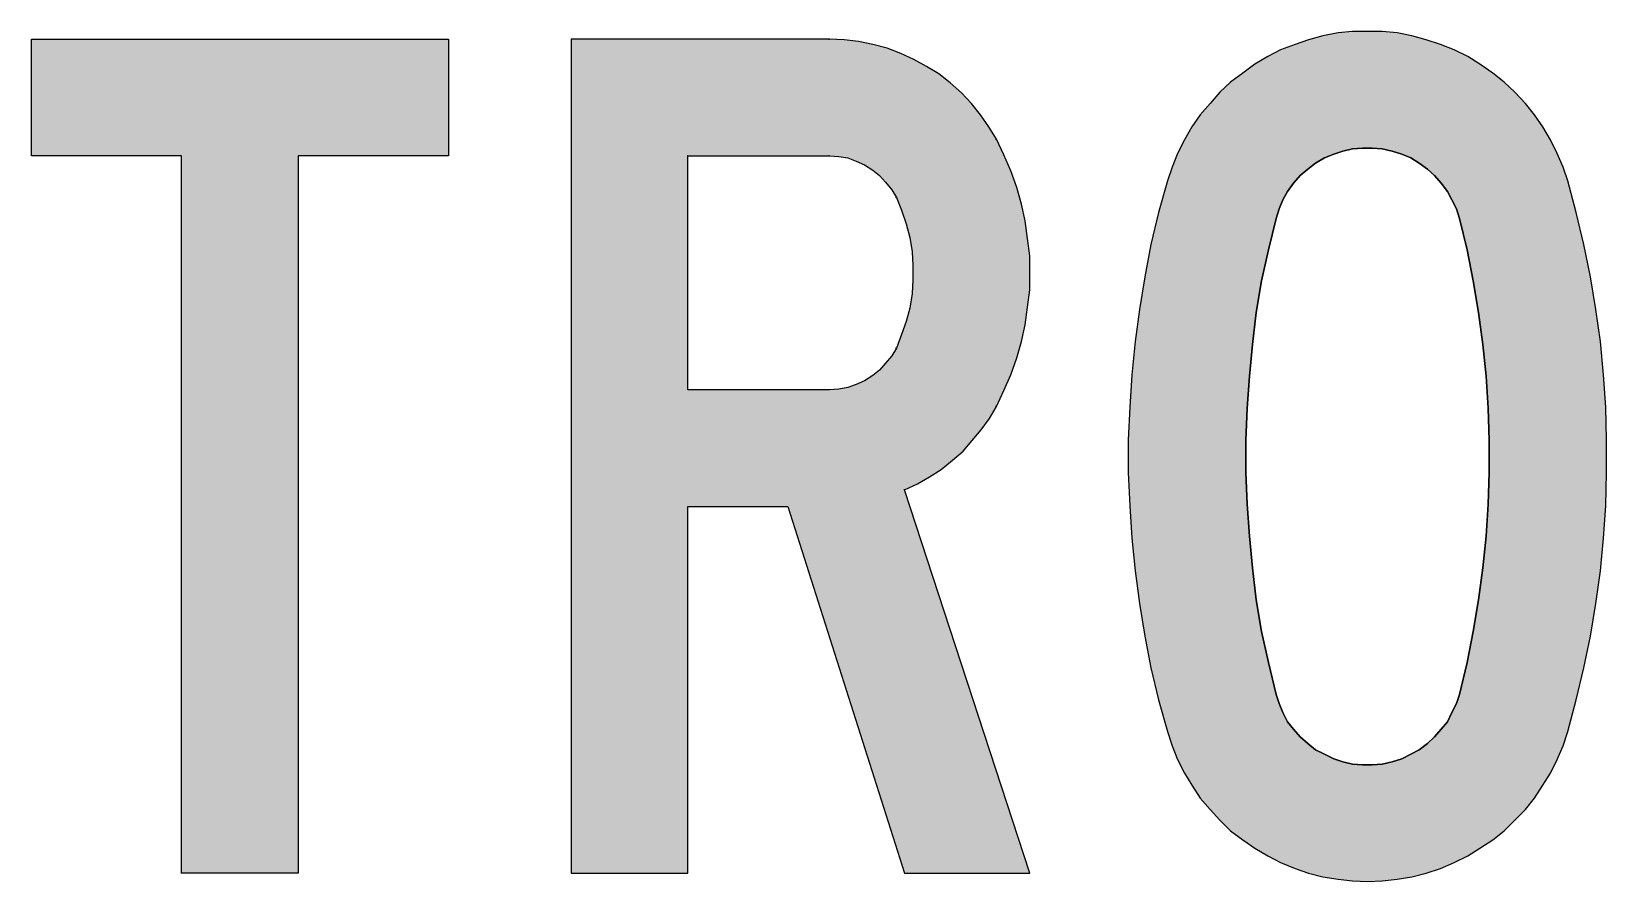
# Model space of a CAD drawing. Extents: x 210.3 to 295.3, y 156.1 to 238.5.
# Drawn here: x 241.15 to 260.02, y 213.48 to 223.67 of the extents above; entities that cross this region are included whole.
import ezdxf

# ---------------------------------------------------------------- set-up
doc = ezdxf.new("R2010")
doc.units = 0
doc.header["$MEASUREMENT"] = 0
doc.linetypes.add('CENTERX2', pattern=[101.6, 63.5, -12.7, 12.7, -12.7])
doc.layers.get('0').update_dxf_attribs({"linetype": 'CONTINUOUS'})
doc.layers.add('TBLK25', color=1, linetype='CONTINUOUS')

msp = doc.modelspace()

# ---------------------------------------------------------------- hatches: boundary and pattern name
at = {"layer": 'TBLK25', "linetype": 'CENTERX2'}
h = msp.add_hatch(color=256, dxfattribs=at)
h.paths.add_polyline_path([(260.012, 219.162), (259.985, 219.552), (259.949, 219.951), (259.894, 220.333), (259.831, 220.723), (259.749, 221.114), (259.658, 221.495), (259.558, 221.876), (259.504, 222.04), (259.431, 222.203), (259.349, 222.367), (259.259, 222.521), (259.159, 222.666), (259.05, 222.802), (258.923, 222.939), (258.796, 223.057), (258.659, 223.166), (258.505, 223.275), (258.36, 223.365), (258.196, 223.447), (258.033, 223.511), (257.86, 223.565), (257.688, 223.611), (257.515, 223.647), (257.334, 223.665), (257.161, 223.665), (256.98, 223.665), (256.807, 223.647), (256.625, 223.611), (256.453, 223.565), (256.29, 223.511), (256.117, 223.447), (255.963, 223.365), (255.808, 223.275), (255.663, 223.166), (255.518, 223.057), (255.391, 222.939), (255.273, 222.802), (255.155, 222.666), (255.055, 222.521), (254.964, 222.367), (254.882, 222.203), (254.819, 222.04), (254.764, 221.876), (254.655, 221.495), (254.564, 221.114), (254.492, 220.723), (254.428, 220.333), (254.374, 219.951), (254.337, 219.552), (254.31, 219.162), (254.292, 218.771), (254.292, 218.381), (254.31, 217.981), (254.337, 217.591), (254.374, 217.2), (254.428, 216.81), (254.492, 216.419), (254.564, 216.038), (254.655, 215.657), (254.764, 215.275), (254.819, 215.103), (254.882, 214.939), (254.964, 214.776), (255.055, 214.631), (255.155, 214.476), (255.273, 214.34), (255.391, 214.213), (255.518, 214.086), (255.663, 213.977), (255.808, 213.877), (255.963, 213.786), (256.117, 213.705), (256.29, 213.632), (256.453, 213.578), (256.625, 213.532), (256.807, 213.505), (256.98, 213.487), (257.161, 213.478), (257.334, 213.487), (257.515, 213.505), (257.688, 213.532), (257.86, 213.578), (258.033, 213.632), (258.196, 213.705), (258.36, 213.786), (258.505, 213.877), (258.659, 213.977), (258.796, 214.086), (258.923, 214.213), (259.05, 214.34), (259.159, 214.476), (259.259, 214.631), (259.349, 214.776), (259.431, 214.939), (259.504, 215.103), (259.558, 215.275), (259.658, 215.657), (259.749, 216.038), (259.831, 216.419), (259.894, 216.81), (259.949, 217.2), (259.985, 217.591), (260.012, 217.981), (260.021, 218.381), (260.021, 218.771)])
h.paths.add_polyline_path([(255.718, 219.152), (255.745, 219.534), (255.781, 219.915), (255.826, 220.296), (255.89, 220.678), (255.972, 221.05), (256.063, 221.422), (256.099, 221.54), (256.144, 221.649), (256.199, 221.749), (256.271, 221.849), (256.353, 221.94), (256.444, 222.013), (256.535, 222.085), (256.644, 222.149), (256.753, 222.194), (256.862, 222.23), (256.98, 222.258), (257.098, 222.267), (257.216, 222.267), (257.334, 222.258), (257.452, 222.23), (257.57, 222.194), (257.679, 222.149), (257.779, 222.085), (257.878, 222.013), (257.96, 221.94), (258.042, 221.849), (258.115, 221.749), (258.169, 221.649), (258.223, 221.54), (258.26, 221.422), (258.351, 221.05), (258.423, 220.678), (258.487, 220.296), (258.541, 219.915), (258.578, 219.534), (258.605, 219.152), (258.614, 218.762), (258.614, 218.381), (258.605, 217.999), (258.578, 217.618), (258.541, 217.237), (258.487, 216.855), (258.423, 216.474), (258.351, 216.102), (258.26, 215.72), (258.223, 215.611), (258.169, 215.502), (258.115, 215.393), (258.042, 215.303), (257.96, 215.212), (257.878, 215.13), (257.779, 215.057), (257.679, 215.003), (257.57, 214.949), (257.452, 214.912), (257.334, 214.885), (257.216, 214.876), (257.098, 214.876), (256.98, 214.885), (256.862, 214.912), (256.753, 214.949), (256.644, 215.003), (256.535, 215.057), (256.444, 215.13), (256.353, 215.212), (256.271, 215.303), (256.199, 215.393), (256.144, 215.502), (256.099, 215.611), (256.063, 215.72), (255.972, 216.102), (255.89, 216.474), (255.826, 216.855), (255.781, 217.237), (255.745, 217.618), (255.718, 217.999), (255.699, 218.381), (255.699, 218.762)], flags=16)
msp.add_hatch(color=256, dxfattribs=at).paths.add_polyline_path([(242.951, 213.578), (242.951, 222.176), (241.154, 222.176), (241.154, 223.574), (246.148, 223.574), (246.148, 222.176), (244.35, 222.176), (244.35, 213.578)])
h = msp.add_hatch(color=256, dxfattribs=at)
h.paths.add_polyline_path([(252.313, 218.635), (252.422, 218.762), (252.531, 218.889), (252.63, 219.025), (252.712, 219.171), (252.803, 219.361), (252.885, 219.552), (252.957, 219.752), (253.012, 219.951), (253.057, 220.151), (253.084, 220.36), (253.112, 220.569), (253.112, 220.778), (253.112, 220.977), (253.084, 221.186), (253.057, 221.395), (253.012, 221.595), (252.957, 221.795), (252.885, 221.994), (252.803, 222.185), (252.712, 222.376), (252.621, 222.521), (252.521, 222.666), (252.413, 222.802), (252.294, 222.93), (252.158, 223.048), (252.022, 223.157), (251.877, 223.247), (251.722, 223.329), (251.568, 223.402), (251.405, 223.465), (251.232, 223.511), (251.06, 223.547), (250.887, 223.565), (250.715, 223.574), (250.706, 223.574), (247.618, 223.574), (247.618, 213.578), (249.017, 213.578), (249.017, 217.972), (250.215, 217.972), (251.613, 213.578), (253.112, 213.578), (251.613, 218.172), (251.768, 218.244), (251.913, 218.326), (252.049, 218.417), (252.186, 218.526)])
h.paths.add_polyline_path([(250.824, 219.379), (250.715, 219.37), (249.017, 219.37), (249.017, 222.176), (250.715, 222.176), (250.824, 222.167), (250.933, 222.149), (251.032, 222.112), (251.132, 222.067), (251.232, 222.003), (251.314, 221.94), (251.386, 221.858), (251.459, 221.767), (251.514, 221.677), (251.577, 221.522), (251.632, 221.359), (251.677, 221.195), (251.704, 221.023), (251.713, 220.859), (251.713, 220.687), (251.704, 220.523), (251.677, 220.351), (251.632, 220.188), (251.577, 220.033), (251.514, 219.87), (251.459, 219.779), (251.386, 219.688), (251.314, 219.606), (251.232, 219.543), (251.132, 219.479), (251.032, 219.434), (250.933, 219.398)], flags=16)

# ---------------------------------------------------------------- linework, layer by layer
at = {"color": 3}
for p, q in [((251.514, 221.677), (251.505, 221.677)), ((251.514, 219.87), (251.505, 219.87)), ((252.712, 219.171), (252.703, 219.171)), ((251.613, 218.172), (251.604, 218.172))]:
    msp.add_line(p, q, dxfattribs=at)
for points in [[(259.549, 215.275), (259.558, 215.275), (259.658, 215.657), (259.749, 216.038), (259.831, 216.419), (259.894, 216.81), (259.949, 217.2), (259.985, 217.591), (260.012, 217.981), (260.021, 218.381), (260.021, 218.771), (260.012, 219.162), (259.985, 219.552), (259.949, 219.951), (259.894, 220.333), (259.831, 220.723), (259.749, 221.114), (259.658, 221.495), (259.558, 221.876), (259.504, 222.04), (259.431, 222.203), (259.349, 222.367), (259.259, 222.521), (259.159, 222.666), (259.05, 222.802), (258.923, 222.939), (258.796, 223.057), (258.659, 223.166), (258.505, 223.275), (258.36, 223.365), (258.196, 223.447), (258.033, 223.511), (257.86, 223.565), (257.688, 223.611), (257.515, 223.647), (257.334, 223.665), (257.161, 223.665), (256.98, 223.665), (256.807, 223.647), (256.625, 223.611), (256.453, 223.565), (256.29, 223.511), (256.117, 223.447), (255.963, 223.365), (255.808, 223.275), (255.663, 223.166), (255.518, 223.057), (255.391, 222.939), (255.273, 222.802), (255.155, 222.666), (255.055, 222.521), (254.964, 222.367), (254.882, 222.203), (254.819, 222.04), (254.764, 221.876), (254.655, 221.495), (254.564, 221.114), (254.492, 220.723), (254.428, 220.333), (254.374, 219.951), (254.337, 219.552), (254.31, 219.162), (254.292, 218.771), (254.292, 218.381), (254.31, 217.981), (254.337, 217.591), (254.374, 217.2), (254.428, 216.81), (254.492, 216.419), (254.564, 216.038), (254.655, 215.657), (254.764, 215.275), (254.819, 215.103), (254.882, 214.939), (254.964, 214.776), (255.055, 214.631), (255.155, 214.476), (255.273, 214.34), (255.391, 214.213), (255.518, 214.086), (255.663, 213.977), (255.808, 213.877), (255.963, 213.786), (256.117, 213.705), (256.29, 213.632), (256.453, 213.578), (256.625, 213.532), (256.807, 213.505), (256.98, 213.487), (257.161, 213.478), (257.334, 213.487), (257.515, 213.505), (257.688, 213.532), (257.86, 213.578), (258.033, 213.632), (258.196, 213.705), (258.36, 213.786), (258.505, 213.877), (258.659, 213.977), (258.796, 214.086), (258.923, 214.213), (259.05, 214.34), (259.159, 214.476), (259.259, 214.631), (259.349, 214.776), (259.431, 214.939), (259.504, 215.103), (259.558, 215.275)], [(242.951, 213.578), (242.951, 222.176), (241.154, 222.176), (241.154, 223.574), (246.148, 223.574), (246.148, 222.176), (244.35, 222.176), (244.35, 213.578), (242.951, 213.578), (242.942, 213.578)], [(252.703, 222.376), (252.712, 222.376), (252.621, 222.521), (252.521, 222.666), (252.413, 222.802), (252.294, 222.93), (252.158, 223.048), (252.022, 223.157), (251.877, 223.247), (251.722, 223.329), (251.568, 223.402), (251.405, 223.465), (251.232, 223.511), (251.06, 223.547), (250.887, 223.565), (250.715, 223.574), (250.706, 223.574), (250.715, 223.574), (247.618, 223.574), (247.618, 213.578), (249.017, 213.578), (249.017, 217.972), (250.215, 217.972), (251.613, 213.578), (253.112, 213.578), (251.613, 218.172), (251.768, 218.244), (251.913, 218.326), (252.049, 218.417), (252.186, 218.526), (252.313, 218.635), (252.422, 218.762), (252.531, 218.889), (252.63, 219.025), (252.712, 219.171), (252.803, 219.361), (252.885, 219.552), (252.957, 219.752), (253.012, 219.951), (253.057, 220.151), (253.084, 220.36), (253.112, 220.569), (253.112, 220.778), (253.112, 220.977), (253.084, 221.186), (253.057, 221.395), (253.012, 221.595), (252.957, 221.795), (252.885, 221.994), (252.803, 222.185), (252.712, 222.376)], [(258.251, 215.72), (258.26, 215.72), (258.351, 216.102), (258.423, 216.474), (258.487, 216.855), (258.541, 217.237), (258.578, 217.618), (258.605, 217.999), (258.614, 218.381), (258.614, 218.762), (258.605, 219.152), (258.578, 219.534), (258.541, 219.915), (258.487, 220.296), (258.423, 220.678), (258.351, 221.05), (258.26, 221.422), (258.223, 221.54), (258.169, 221.649), (258.115, 221.749), (258.042, 221.849), (257.96, 221.94), (257.878, 222.013), (257.779, 222.085), (257.679, 222.149), (257.57, 222.194), (257.452, 222.23), (257.334, 222.258), (257.216, 222.267), (257.098, 222.267), (256.98, 222.258), (256.862, 222.23), (256.753, 222.194), (256.644, 222.149), (256.535, 222.085), (256.444, 222.013), (256.353, 221.94), (256.271, 221.849), (256.199, 221.749), (256.144, 221.649), (256.099, 221.54), (256.063, 221.422), (255.972, 221.05), (255.89, 220.678), (255.826, 220.296), (255.781, 219.915), (255.745, 219.534), (255.718, 219.152), (255.699, 218.762), (255.699, 218.381), (255.718, 217.999), (255.745, 217.618), (255.781, 217.237), (255.826, 216.855), (255.89, 216.474), (255.972, 216.102), (256.063, 215.72), (256.099, 215.611), (256.144, 215.502), (256.199, 215.393), (256.271, 215.303), (256.353, 215.212), (256.444, 215.13), (256.535, 215.057), (256.644, 215.003), (256.753, 214.949), (256.862, 214.912), (256.98, 214.885), (257.098, 214.876), (257.216, 214.876), (257.334, 214.885), (257.452, 214.912), (257.57, 214.949), (257.679, 215.003), (257.779, 215.057), (257.878, 215.13), (257.96, 215.212), (258.042, 215.303), (258.115, 215.393), (258.169, 215.502), (258.223, 215.611), (258.26, 215.72)], [(249.017, 222.176), (250.715, 222.176), (250.706, 222.176), (250.715, 222.176), (250.824, 222.167), (250.933, 222.149), (251.032, 222.112), (251.132, 222.067), (251.232, 222.003), (251.314, 221.94), (251.386, 221.858), (251.459, 221.767), (251.514, 221.677), (251.577, 221.522), (251.632, 221.359), (251.677, 221.195), (251.704, 221.023), (251.713, 220.859), (251.713, 220.687), (251.704, 220.523), (251.677, 220.351), (251.632, 220.188), (251.577, 220.033), (251.514, 219.87), (251.459, 219.779), (251.386, 219.688), (251.314, 219.606), (251.232, 219.543), (251.132, 219.479), (251.032, 219.434), (250.933, 219.398), (250.824, 219.379), (250.715, 219.37), (249.017, 219.37), (249.017, 222.176), (249.008, 222.176)]]:
    msp.add_lwpolyline(points, dxfattribs=at)
at = {"layer": 'TBLK25', "linetype": 'CENTERX2'}
for points in [[(260.012, 219.162), (259.985, 219.552), (259.949, 219.951), (259.894, 220.333), (259.831, 220.723), (259.749, 221.114), (259.658, 221.495), (259.558, 221.876), (259.504, 222.04), (259.431, 222.203), (259.349, 222.367), (259.259, 222.521), (259.159, 222.666), (259.05, 222.802), (258.923, 222.939), (258.796, 223.057), (258.659, 223.166), (258.505, 223.275), (258.36, 223.365), (258.196, 223.447), (258.033, 223.511), (257.86, 223.565), (257.688, 223.611), (257.515, 223.647), (257.334, 223.665), (257.161, 223.665), (256.98, 223.665), (256.807, 223.647), (256.625, 223.611), (256.453, 223.565), (256.29, 223.511), (256.117, 223.447), (255.963, 223.365), (255.808, 223.275), (255.663, 223.166), (255.518, 223.057), (255.391, 222.939), (255.273, 222.802), (255.155, 222.666), (255.055, 222.521), (254.964, 222.367), (254.882, 222.203), (254.819, 222.04), (254.764, 221.876), (254.655, 221.495), (254.564, 221.114), (254.492, 220.723), (254.428, 220.333), (254.374, 219.951), (254.337, 219.552), (254.31, 219.162), (254.292, 218.771), (254.292, 218.381), (254.31, 217.981), (254.337, 217.591), (254.374, 217.2), (254.428, 216.81), (254.492, 216.419), (254.564, 216.038), (254.655, 215.657), (254.764, 215.275), (254.819, 215.103), (254.882, 214.939), (254.964, 214.776), (255.055, 214.631), (255.155, 214.476), (255.273, 214.34), (255.391, 214.213), (255.518, 214.086), (255.663, 213.977), (255.808, 213.877), (255.963, 213.786), (256.117, 213.705), (256.29, 213.632), (256.453, 213.578), (256.625, 213.532), (256.807, 213.505), (256.98, 213.487), (257.161, 213.478), (257.334, 213.487), (257.515, 213.505), (257.688, 213.532), (257.86, 213.578), (258.033, 213.632), (258.196, 213.705), (258.36, 213.786), (258.505, 213.877), (258.659, 213.977), (258.796, 214.086), (258.923, 214.213), (259.05, 214.34), (259.159, 214.476), (259.259, 214.631), (259.349, 214.776), (259.431, 214.939), (259.504, 215.103), (259.558, 215.275), (259.658, 215.657), (259.749, 216.038), (259.831, 216.419), (259.894, 216.81), (259.949, 217.2), (259.985, 217.591), (260.012, 217.981), (260.021, 218.381), (260.021, 218.771)], [(252.313, 218.635), (252.422, 218.762), (252.531, 218.889), (252.63, 219.025), (252.712, 219.171), (252.803, 219.361), (252.885, 219.552), (252.957, 219.752), (253.012, 219.951), (253.057, 220.151), (253.084, 220.36), (253.112, 220.569), (253.112, 220.778), (253.112, 220.977), (253.084, 221.186), (253.057, 221.395), (253.012, 221.595), (252.957, 221.795), (252.885, 221.994), (252.803, 222.185), (252.712, 222.376), (252.621, 222.521), (252.521, 222.666), (252.413, 222.802), (252.294, 222.93), (252.158, 223.048), (252.022, 223.157), (251.877, 223.247), (251.722, 223.329), (251.568, 223.402), (251.405, 223.465), (251.232, 223.511), (251.06, 223.547), (250.887, 223.565), (250.715, 223.574), (250.706, 223.574), (247.618, 223.574), (247.618, 213.578), (249.017, 213.578), (249.017, 217.972), (250.215, 217.972), (251.613, 213.578), (253.112, 213.578), (251.613, 218.172), (251.768, 218.244), (251.913, 218.326), (252.049, 218.417), (252.186, 218.526)], [(255.718, 219.152), (255.745, 219.534), (255.781, 219.915), (255.826, 220.296), (255.89, 220.678), (255.972, 221.05), (256.063, 221.422), (256.099, 221.54), (256.144, 221.649), (256.199, 221.749), (256.271, 221.849), (256.353, 221.94), (256.444, 222.013), (256.535, 222.085), (256.644, 222.149), (256.753, 222.194), (256.862, 222.23), (256.98, 222.258), (257.098, 222.267), (257.216, 222.267), (257.334, 222.258), (257.452, 222.23), (257.57, 222.194), (257.679, 222.149), (257.779, 222.085), (257.878, 222.013), (257.96, 221.94), (258.042, 221.849), (258.115, 221.749), (258.169, 221.649), (258.223, 221.54), (258.26, 221.422), (258.351, 221.05), (258.423, 220.678), (258.487, 220.296), (258.541, 219.915), (258.578, 219.534), (258.605, 219.152), (258.614, 218.762), (258.614, 218.381), (258.605, 217.999), (258.578, 217.618), (258.541, 217.237), (258.487, 216.855), (258.423, 216.474), (258.351, 216.102), (258.26, 215.72), (258.223, 215.611), (258.169, 215.502), (258.115, 215.393), (258.042, 215.303), (257.96, 215.212), (257.878, 215.13), (257.779, 215.057), (257.679, 215.003), (257.57, 214.949), (257.452, 214.912), (257.334, 214.885), (257.216, 214.876), (257.098, 214.876), (256.98, 214.885), (256.862, 214.912), (256.753, 214.949), (256.644, 215.003), (256.535, 215.057), (256.444, 215.13), (256.353, 215.212), (256.271, 215.303), (256.199, 215.393), (256.144, 215.502), (256.099, 215.611), (256.063, 215.72), (255.972, 216.102), (255.89, 216.474), (255.826, 216.855), (255.781, 217.237), (255.745, 217.618), (255.718, 217.999), (255.699, 218.381), (255.699, 218.762)], [(250.824, 219.379), (250.715, 219.37), (249.017, 219.37), (249.017, 222.176), (250.715, 222.176), (250.824, 222.167), (250.933, 222.149), (251.032, 222.112), (251.132, 222.067), (251.232, 222.003), (251.314, 221.94), (251.386, 221.858), (251.459, 221.767), (251.514, 221.677), (251.577, 221.522), (251.632, 221.359), (251.677, 221.195), (251.704, 221.023), (251.713, 220.859), (251.713, 220.687), (251.704, 220.523), (251.677, 220.351), (251.632, 220.188), (251.577, 220.033), (251.514, 219.87), (251.459, 219.779), (251.386, 219.688), (251.314, 219.606), (251.232, 219.543), (251.132, 219.479), (251.032, 219.434), (250.933, 219.398)]]:
    msp.add_lwpolyline(points, close=True, dxfattribs=at)

doc.saveas('drawing.dxf')
